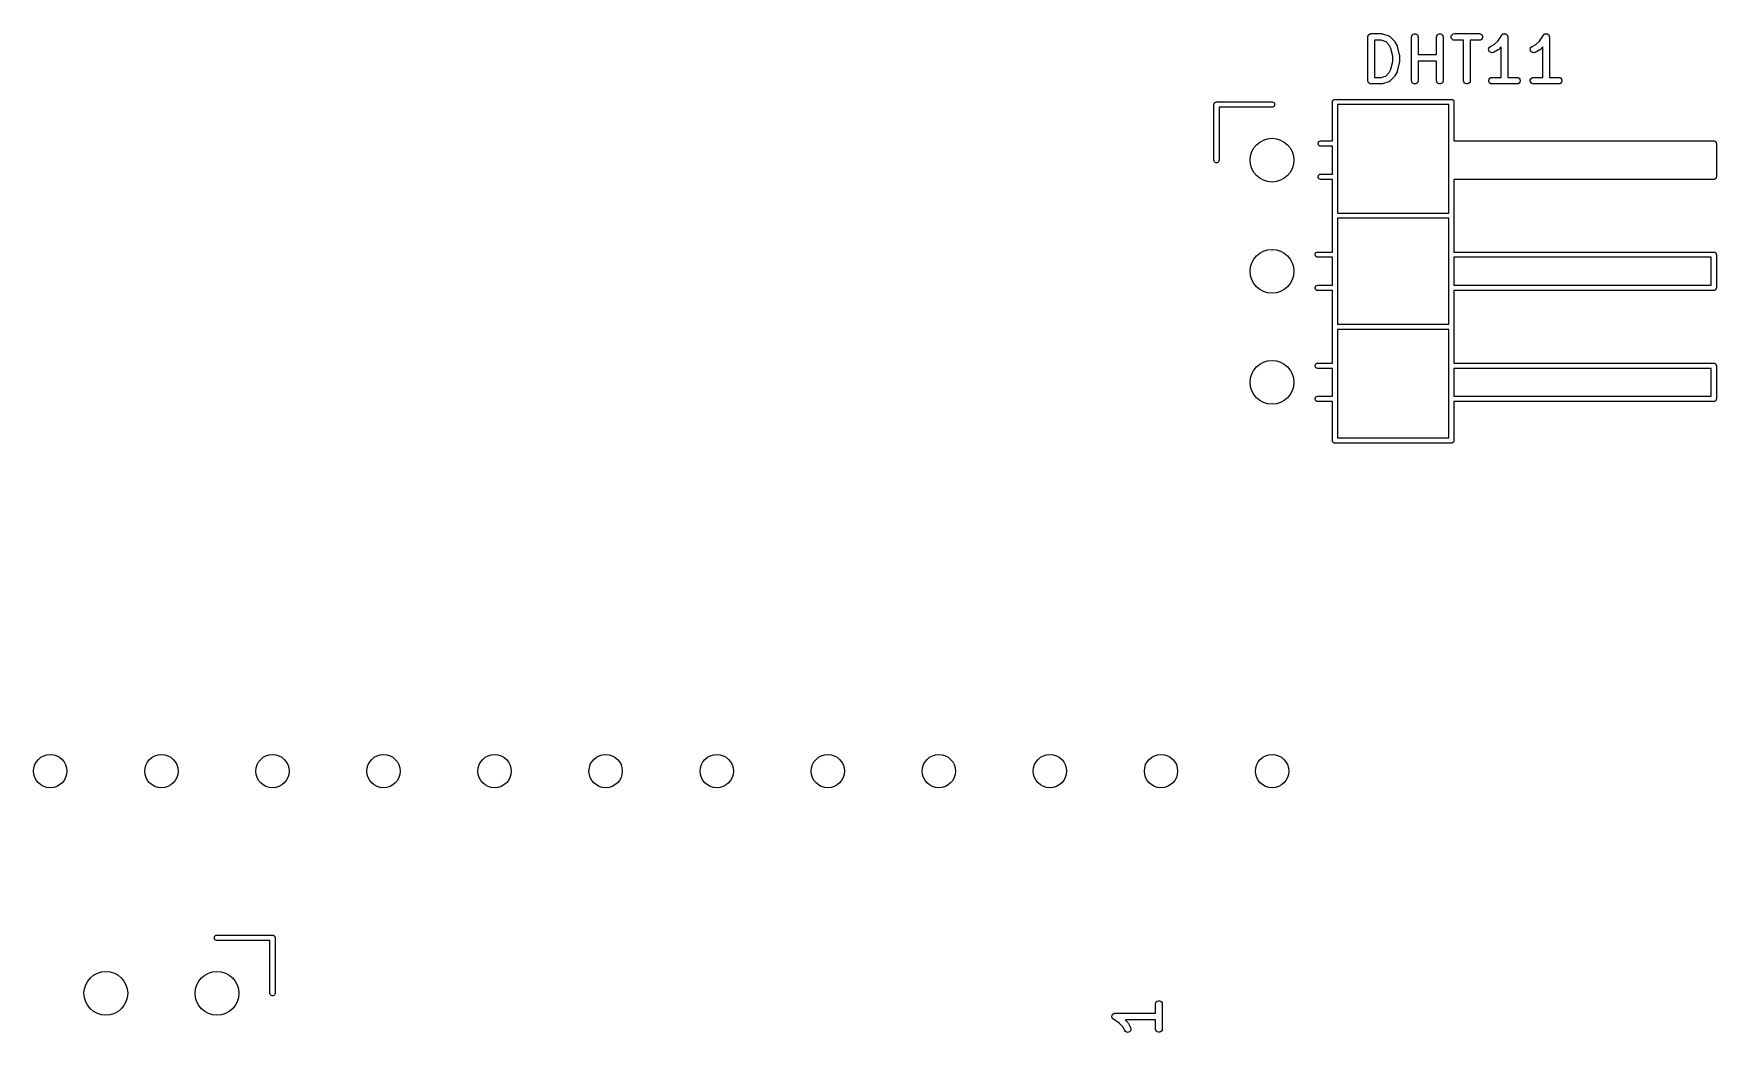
# Model space of a CAD drawing. Extents: x 110.5 to 190.5, y -94 to -42.8.
# Drawn here: x 152.02 to 190.5, y -65.66 to -42.83 of the extents above; entities that cross this region are included whole.
import ezdxf

# ---------------------------------------------------------------- set-up
doc = ezdxf.new("R2010")
doc.units = 0
doc.header["$MEASUREMENT"] = 0
doc.layers.add('BLACK', color=7, linetype='CONTINUOUS')

msp = doc.modelspace()

# ---------------------------------------------------------------- linework, layer by layer
at = {"layer": 'Black'}
for p, q in [((182.531, -42.9024), (182.532, -42.8959)), ((182.531, -43.9024), (182.531, -42.9024)), ((182.532, -42.8894), (182.534, -42.8832)), ((182.532, -42.8959), (182.532, -42.8894)), ((182.534, -42.8832), (182.535, -42.8767)), ((182.535, -42.8767), (182.539, -42.871)), ((182.539, -42.871), (182.541, -42.8649)), ((182.541, -42.8649), (182.545, -42.8599)), ((182.545, -42.8599), (182.548, -42.8542)), ((182.548, -42.8542), (182.554, -42.85)), ((182.554, -42.85), (182.558, -42.8449)), ((182.558, -42.8449), (182.563, -42.8416)), ((182.563, -42.8416), (182.568, -42.8374)), ((182.568, -42.8374), (182.575, -42.8352)), ((182.575, -42.8352), (182.58, -42.8319)), ((182.58, -42.8319), (182.587, -42.8308)), ((182.587, -42.8308), (182.593, -42.8285)), ((182.593, -42.8285), (182.599, -42.8285)), ((182.599, -42.8285), (182.606, -42.8274)), ((182.606, -42.8274), (182.844, -42.8274)), ((182.681, -42.9774), (182.681, -43.8274)), ((182.832, -42.9774), (182.681, -42.9774)), ((182.946, -43.0156), (182.832, -42.9774)), ((182.844, -42.8274), (182.856, -42.8295)), ((182.856, -42.8295), (182.868, -42.8312)), ((182.868, -42.8312), (183.011, -42.8788)), ((183.021, -43.0897), (182.946, -43.0156)), ((183.011, -42.8788), (183.014, -42.8809)), ((183.014, -42.8809), (183.019, -42.882)), ((183.019, -42.882), (183.026, -42.8871)), ((183.059, -43.1667), (183.021, -43.0897)), ((183.026, -42.8871), (183.034, -42.8913)), ((183.034, -42.8913), (183.036, -42.8945)), ((183.036, -42.8945), (183.04, -42.897)), ((183.04, -42.897), (183.135, -42.9922)), ((183.135, -42.9922), (183.142, -43.002)), ((183.142, -43.002), (183.149, -43.0117)), ((183.149, -43.0117), (183.197, -43.1069)), ((183.531, -42.9024), (183.535, -42.8767)), ((183.531, -43.9024), (183.531, -42.9024)), ((183.535, -42.8767), (183.548, -42.8542)), ((183.548, -42.8542), (183.568, -42.8374)), ((183.568, -42.8374), (183.593, -42.8285)), ((183.593, -42.8285), (183.619, -42.8285)), ((183.619, -42.8285), (183.643, -42.8374)), ((183.643, -42.8374), (183.663, -42.8542)), ((183.663, -42.8542), (183.676, -42.8767)), ((183.676, -42.8767), (183.681, -42.9024)), ((183.681, -42.9024), (183.681, -43.3036)), ((184.102, -42.9024), (184.107, -42.8767)), ((184.102, -43.3036), (184.102, -42.9024)), ((184.107, -42.8767), (184.12, -42.8542)), ((184.12, -42.8542), (184.14, -42.8374)), ((184.14, -42.8374), (184.164, -42.8285)), ((184.164, -42.8285), (184.19, -42.8285)), ((184.19, -42.8285), (184.215, -42.8374)), ((184.215, -42.8374), (184.235, -42.8542)), ((184.235, -42.8542), (184.248, -42.8767)), ((184.248, -42.8767), (184.252, -42.9024)), ((184.252, -42.9024), (184.252, -43.9024)), ((184.437, -42.8894), (184.446, -42.8649)), ((184.437, -42.9154), (184.437, -42.8894)), ((184.446, -42.9399), (184.437, -42.9154)), ((184.446, -42.8649), (184.463, -42.8449)), ((184.463, -42.9598), (184.446, -42.9399)), ((184.463, -42.8449), (184.485, -42.8319)), ((184.485, -42.9729), (184.463, -42.9598)), ((184.485, -42.8319), (184.511, -42.8274)), ((184.511, -42.9774), (184.485, -42.9729)), ((184.511, -42.8274), (185.082, -42.8274)), ((184.721, -42.9774), (184.511, -42.9774)), ((184.721, -43.9024), (184.721, -42.9774)), ((185.082, -42.9774), (184.871, -42.9774)), ((184.871, -42.9774), (184.871, -43.9024)), ((185.082, -42.8274), (185.108, -42.8319)), ((185.108, -42.9729), (185.082, -42.9774)), ((185.108, -42.8319), (185.13, -42.8449)), ((185.13, -42.9598), (185.108, -42.9729)), ((185.13, -42.8449), (185.147, -42.8649)), ((185.147, -42.9399), (185.13, -42.9598)), ((185.147, -42.8649), (185.156, -42.8894)), ((185.156, -42.9154), (185.147, -42.9399)), ((185.156, -42.8894), (185.156, -42.9154)), ((185.334, -43.121), (185.419, -43.0788)), ((185.419, -43.0788), (185.5, -42.9975)), ((185.5, -42.9975), (185.591, -42.8608)), ((185.591, -42.8608), (185.594, -42.8578)), ((185.594, -42.8578), (185.596, -42.8542)), ((185.596, -42.8542), (185.603, -42.8484)), ((185.603, -42.8484), (185.609, -42.8419)), ((185.609, -42.8419), (185.613, -42.8401)), ((185.613, -42.8401), (185.616, -42.8374)), ((185.616, -42.8374), (185.624, -42.8344)), ((185.624, -42.8344), (185.633, -42.8304)), ((185.633, -42.8304), (185.637, -42.8299)), ((185.637, -42.8299), (185.641, -42.8285)), ((185.641, -42.8285), (185.649, -42.8285)), ((185.649, -42.8285), (185.658, -42.8275)), ((185.658, -42.8275), (185.662, -42.8285)), ((185.662, -42.8285), (185.667, -42.8285)), ((185.667, -42.8285), (185.675, -42.8316)), ((185.675, -42.8316), (185.684, -42.8337)), ((185.684, -42.8337), (185.687, -42.836)), ((185.687, -42.836), (185.691, -42.8374)), ((185.691, -42.8374), (185.698, -42.8432)), ((185.698, -42.8432), (185.705, -42.8481)), ((185.705, -42.8481), (185.708, -42.8515)), ((185.708, -42.8515), (185.711, -42.8542)), ((185.711, -42.8542), (185.715, -42.8619)), ((185.715, -42.8619), (185.721, -42.8691)), ((185.721, -42.8691), (185.722, -42.8731)), ((185.722, -42.8731), (185.724, -42.8767)), ((185.724, -42.8767), (185.726, -42.8855)), ((185.726, -42.8855), (185.728, -42.8941)), ((185.728, -42.8941), (185.728, -42.8983)), ((185.728, -42.8983), (185.729, -42.9024)), ((185.729, -42.9024), (185.729, -43.8274)), ((186.287, -43.121), (186.371, -43.0788)), ((186.371, -43.0788), (186.452, -42.9975)), ((186.452, -42.9975), (186.544, -42.8608)), ((186.544, -42.8608), (186.546, -42.8578)), ((186.546, -42.8578), (186.548, -42.8542)), ((186.548, -42.8542), (186.555, -42.8484)), ((186.555, -42.8484), (186.562, -42.8419)), ((186.562, -42.8419), (186.565, -42.8401)), ((186.565, -42.8401), (186.568, -42.8374)), ((186.568, -42.8374), (186.577, -42.8344)), ((186.577, -42.8344), (186.585, -42.8304)), ((186.585, -42.8304), (186.589, -42.8299)), ((186.589, -42.8299), (186.593, -42.8285)), ((186.593, -42.8285), (186.602, -42.8285)), ((186.602, -42.8285), (186.611, -42.8275)), ((186.611, -42.8275), (186.615, -42.8285)), ((186.615, -42.8285), (186.619, -42.8285)), ((186.619, -42.8285), (186.627, -42.8316)), ((186.627, -42.8316), (186.636, -42.8337)), ((186.636, -42.8337), (186.64, -42.836)), ((186.64, -42.836), (186.643, -42.8374)), ((186.643, -42.8374), (186.65, -42.8432)), ((186.65, -42.8432), (186.658, -42.8481)), ((186.658, -42.8481), (186.66, -42.8515)), ((186.66, -42.8515), (186.663, -42.8542)), ((186.663, -42.8542), (186.668, -42.8619)), ((186.668, -42.8619), (186.673, -42.8691)), ((186.673, -42.8691), (186.674, -42.8731)), ((186.674, -42.8731), (186.676, -42.8767)), ((186.676, -42.8767), (186.678, -42.8855)), ((186.678, -42.8855), (186.68, -42.8941)), ((186.68, -42.8941), (186.68, -42.8983)), ((186.68, -42.8983), (186.681, -42.9024)), ((186.681, -42.9024), (186.681, -43.8274)), ((183.102, -43.3402), (183.059, -43.1667)), ((183.059, -43.6381), (183.102, -43.4646)), ((183.102, -43.4646), (183.102, -43.3402)), ((183.197, -43.1069), (183.199, -43.1148)), ((183.199, -43.1148), (183.203, -43.1223)), ((183.203, -43.1223), (183.25, -43.3128)), ((183.25, -43.3128), (183.251, -43.3219)), ((183.251, -43.4828), (183.25, -43.492)), ((183.251, -43.3219), (183.252, -43.331)), ((183.252, -43.4738), (183.251, -43.4828)), ((183.252, -43.331), (183.252, -43.4738)), ((183.681, -43.3036), (184.102, -43.3036)), ((184.102, -43.4536), (183.681, -43.4536)), ((183.681, -43.4536), (183.681, -43.9024)), ((184.102, -43.9024), (184.102, -43.4536)), ((185.293, -43.1836), (185.299, -43.1583)), ((185.296, -43.2095), (185.293, -43.1836)), ((185.308, -43.2328), (185.296, -43.2095)), ((185.299, -43.1583), (185.313, -43.1365)), ((185.327, -43.2507), (185.308, -43.2328)), ((185.313, -43.1365), (185.334, -43.121)), ((185.35, -43.261), (185.327, -43.2507)), ((185.376, -43.2626), (185.35, -43.261)), ((185.401, -43.2552), (185.376, -43.2626)), ((185.497, -43.2076), (185.401, -43.2552)), ((185.506, -43.2004), (185.497, -43.2076)), ((185.516, -43.1935), (185.506, -43.2004)), ((185.579, -43.1311), (185.516, -43.1935)), ((185.579, -43.8274), (185.579, -43.1311)), ((186.245, -43.1836), (186.251, -43.1583)), ((186.248, -43.2095), (186.245, -43.1836)), ((186.26, -43.2328), (186.248, -43.2095)), ((186.251, -43.1583), (186.266, -43.1365)), ((186.279, -43.2507), (186.26, -43.2328)), ((186.266, -43.1365), (186.287, -43.121)), ((186.303, -43.261), (186.279, -43.2507)), ((186.329, -43.2626), (186.303, -43.261)), ((186.354, -43.2552), (186.329, -43.2626)), ((186.449, -43.2076), (186.354, -43.2552)), ((186.459, -43.2004), (186.449, -43.2076)), ((186.469, -43.1935), (186.459, -43.2004)), ((186.531, -43.1311), (186.469, -43.1935)), ((186.531, -43.8274), (186.531, -43.1311)), ((182.681, -43.8274), (182.832, -43.8274)), ((182.832, -43.8274), (182.946, -43.7892)), ((182.946, -43.7892), (183.021, -43.7151)), ((183.021, -43.7151), (183.059, -43.6381)), ((183.135, -43.8126), (183.04, -43.9078)), ((183.142, -43.8027), (183.135, -43.8126)), ((183.149, -43.7931), (183.142, -43.8027)), ((183.197, -43.6978), (183.149, -43.7931)), ((183.199, -43.69), (183.197, -43.6978)), ((183.203, -43.6825), (183.199, -43.69)), ((183.25, -43.492), (183.203, -43.6825)), ((185.294, -43.8894), (185.303, -43.8649)), ((185.303, -43.8649), (185.32, -43.8449)), ((185.32, -43.8449), (185.342, -43.8319)), ((185.342, -43.8319), (185.368, -43.8274)), ((185.368, -43.8274), (185.579, -43.8274)), ((185.729, -43.8274), (185.939, -43.8274)), ((185.939, -43.8274), (185.965, -43.8319)), ((185.965, -43.8319), (185.987, -43.8449)), ((185.987, -43.8449), (186.004, -43.8649)), ((186.004, -43.8649), (186.013, -43.8894)), ((186.246, -43.8894), (186.255, -43.8649)), ((186.255, -43.8649), (186.272, -43.8449)), ((186.272, -43.8449), (186.295, -43.8319)), ((186.295, -43.8319), (186.32, -43.8274)), ((186.32, -43.8274), (186.531, -43.8274)), ((186.681, -43.8274), (186.892, -43.8274)), ((186.892, -43.8274), (186.917, -43.8319)), ((186.917, -43.8319), (186.94, -43.8449)), ((186.94, -43.8449), (186.957, -43.8649)), ((186.957, -43.8649), (186.966, -43.8894)), ((182.532, -43.9088), (182.531, -43.9024)), ((182.532, -43.9154), (182.532, -43.9088)), ((182.534, -43.9216), (182.532, -43.9154)), ((182.535, -43.928), (182.534, -43.9216)), ((182.539, -43.9337), (182.535, -43.928)), ((182.541, -43.9399), (182.539, -43.9337)), ((182.545, -43.9449), (182.541, -43.9399)), ((182.548, -43.9506), (182.545, -43.9449)), ((182.554, -43.9548), (182.548, -43.9506)), ((182.558, -43.9598), (182.554, -43.9548)), ((182.563, -43.9631), (182.558, -43.9598)), ((182.568, -43.9673), (182.563, -43.9631)), ((182.575, -43.9696), (182.568, -43.9673)), ((182.58, -43.9729), (182.575, -43.9696)), ((182.587, -43.974), (182.58, -43.9729)), ((182.593, -43.9762), (182.587, -43.974)), ((182.599, -43.9762), (182.593, -43.9762)), ((182.606, -43.9774), (182.599, -43.9762)), ((182.844, -43.9774), (182.606, -43.9774)), ((182.856, -43.9753), (182.844, -43.9774)), ((182.868, -43.9735), (182.856, -43.9753)), ((183.011, -43.9259), (182.868, -43.9735)), ((183.014, -43.9239), (183.011, -43.9259)), ((183.019, -43.9227), (183.014, -43.9239)), ((183.026, -43.9177), (183.019, -43.9227)), ((183.034, -43.9135), (183.026, -43.9177)), ((183.036, -43.9103), (183.034, -43.9135)), ((183.04, -43.9078), (183.036, -43.9103)), ((183.535, -43.928), (183.531, -43.9024)), ((183.548, -43.9506), (183.535, -43.928)), ((183.568, -43.9673), (183.548, -43.9506)), ((183.593, -43.9762), (183.568, -43.9673)), ((183.619, -43.9762), (183.593, -43.9762)), ((183.643, -43.9673), (183.619, -43.9762)), ((183.663, -43.9506), (183.643, -43.9673)), ((183.676, -43.928), (183.663, -43.9506)), ((183.681, -43.9024), (183.676, -43.928)), ((184.107, -43.928), (184.102, -43.9024)), ((184.12, -43.9506), (184.107, -43.928)), ((184.14, -43.9673), (184.12, -43.9506)), ((184.164, -43.9762), (184.14, -43.9673)), ((184.19, -43.9762), (184.164, -43.9762)), ((184.215, -43.9673), (184.19, -43.9762)), ((184.235, -43.9506), (184.215, -43.9673)), ((184.248, -43.928), (184.235, -43.9506)), ((184.252, -43.9024), (184.248, -43.928)), ((184.726, -43.928), (184.721, -43.9024)), ((184.739, -43.9506), (184.726, -43.928)), ((184.759, -43.9673), (184.739, -43.9506)), ((184.783, -43.9762), (184.759, -43.9673)), ((184.809, -43.9762), (184.783, -43.9762)), ((184.834, -43.9673), (184.809, -43.9762)), ((184.854, -43.9506), (184.834, -43.9673)), ((184.867, -43.928), (184.854, -43.9506)), ((184.871, -43.9024), (184.867, -43.928)), ((185.294, -43.9154), (185.294, -43.8894)), ((185.303, -43.9399), (185.294, -43.9154)), ((185.32, -43.9598), (185.303, -43.9399)), ((185.342, -43.9729), (185.32, -43.9598)), ((185.368, -43.9774), (185.342, -43.9729)), ((185.939, -43.9774), (185.368, -43.9774)), ((185.965, -43.9729), (185.939, -43.9774)), ((185.987, -43.9598), (185.965, -43.9729)), ((186.004, -43.9399), (185.987, -43.9598)), ((186.013, -43.9154), (186.004, -43.9399)), ((186.013, -43.8894), (186.013, -43.9154)), ((186.246, -43.9154), (186.246, -43.8894)), ((186.255, -43.9399), (186.246, -43.9154)), ((186.272, -43.9598), (186.255, -43.9399)), ((186.295, -43.9729), (186.272, -43.9598)), ((186.32, -43.9774), (186.295, -43.9729)), ((186.892, -43.9774), (186.32, -43.9774)), ((186.917, -43.9729), (186.892, -43.9774)), ((186.94, -43.9598), (186.917, -43.9729)), ((186.957, -43.9399), (186.94, -43.9598)), ((186.966, -43.9154), (186.957, -43.9399)), ((186.966, -43.8894), (186.966, -43.9154)), ((179.01, -44.45), (179.011, -44.4448)), ((179.01, -45.72), (179.01, -44.45)), ((179.011, -44.4396), (179.013, -44.4347)), ((179.011, -44.4448), (179.011, -44.4396)), ((179.013, -44.4347), (179.014, -44.4295)), ((179.014, -44.4295), (179.016, -44.4249)), ((179.016, -44.4249), (179.018, -44.42)), ((179.018, -44.42), (179.021, -44.416)), ((179.021, -44.416), (179.024, -44.4114)), ((179.024, -44.4114), (179.028, -44.4081)), ((179.028, -44.4081), (179.031, -44.404)), ((179.031, -44.404), (179.036, -44.4014)), ((179.036, -44.4014), (179.04, -44.398)), ((179.04, -44.398), (179.045, -44.3962)), ((179.045, -44.3962), (179.049, -44.3936)), ((179.049, -44.3936), (179.055, -44.3927)), ((179.055, -44.3927), (179.06, -44.3909)), ((179.06, -44.3909), (179.065, -44.3909)), ((179.065, -44.3909), (179.07, -44.39)), ((179.07, -44.39), (180.34, -44.39)), ((180.34, -44.51), (179.13, -44.51)), ((179.13, -44.51), (179.13, -45.72)), ((180.34, -44.39), (180.361, -44.3936)), ((180.361, -44.5064), (180.34, -44.51)), ((180.361, -44.3936), (180.379, -44.404)), ((180.379, -44.496), (180.361, -44.5064)), ((180.379, -44.404), (180.392, -44.42)), ((180.392, -44.48), (180.379, -44.496)), ((180.392, -44.42), (180.399, -44.4396)), ((180.399, -44.4604), (180.392, -44.48)), ((180.399, -44.4396), (180.399, -44.4604)), ((181.72, -44.39), (181.721, -44.3848)), ((181.72, -45.28), (181.72, -44.39)), ((181.721, -44.3796), (181.723, -44.3747)), ((181.721, -44.3848), (181.721, -44.3796)), ((181.723, -44.3747), (181.724, -44.3695)), ((181.724, -44.3695), (181.726, -44.3649)), ((181.726, -44.3649), (181.728, -44.36)), ((181.728, -44.36), (181.731, -44.356)), ((181.731, -44.356), (181.734, -44.3514)), ((181.734, -44.3514), (181.738, -44.3481)), ((181.738, -44.3481), (181.741, -44.344)), ((181.741, -44.344), (181.746, -44.3414)), ((181.746, -44.3414), (181.75, -44.338)), ((181.75, -44.338), (181.755, -44.3362)), ((181.755, -44.3362), (181.759, -44.3336)), ((181.759, -44.3336), (181.765, -44.3327)), ((181.765, -44.3327), (181.77, -44.3309)), ((181.77, -44.3309), (181.775, -44.3309)), ((181.775, -44.3309), (181.78, -44.33)), ((181.78, -44.33), (184.44, -44.33)), ((181.84, -44.45), (181.84, -46.93)), ((184.38, -44.45), (181.84, -44.45)), ((184.38, -46.93), (184.38, -44.45)), ((184.44, -44.33), (184.445, -44.3309)), ((184.445, -44.3309), (184.45, -44.3309)), ((184.45, -44.3309), (184.455, -44.3327)), ((184.455, -44.3327), (184.461, -44.3336)), ((184.461, -44.3336), (184.465, -44.3362)), ((184.465, -44.3362), (184.47, -44.338)), ((184.47, -44.338), (184.474, -44.3414)), ((184.474, -44.3414), (184.479, -44.344)), ((184.479, -44.344), (184.482, -44.3481)), ((184.482, -44.3481), (184.486, -44.3514)), ((184.486, -44.3514), (184.489, -44.356)), ((184.489, -44.356), (184.492, -44.36)), ((184.492, -44.36), (184.494, -44.3649)), ((184.494, -44.3649), (184.496, -44.3695)), ((184.496, -44.3695), (184.497, -44.3747)), ((184.497, -44.3747), (184.499, -44.3796)), ((184.499, -44.3796), (184.499, -44.3848)), ((184.499, -44.3848), (184.5, -44.39)), ((184.5, -44.39), (184.5, -45.28)), ((181.391, -45.3296), (181.398, -45.31)), ((181.391, -45.3504), (181.391, -45.3296)), ((181.398, -45.37), (181.391, -45.3504)), ((181.398, -45.31), (181.411, -45.294)), ((181.411, -45.386), (181.398, -45.37)), ((181.411, -45.294), (181.429, -45.2836)), ((181.429, -45.3964), (181.411, -45.386)), ((181.429, -45.2836), (181.45, -45.28)), ((181.45, -45.4), (181.429, -45.3964)), ((181.45, -45.28), (181.72, -45.28)), ((181.72, -45.4), (181.45, -45.4)), ((181.72, -46.04), (181.72, -45.4)), ((184.5, -45.28), (190.44, -45.28)), ((190.44, -45.28), (190.445, -45.2809)), ((190.445, -45.2809), (190.45, -45.2809)), ((190.45, -45.2809), (190.455, -45.2827)), ((190.455, -45.2827), (190.461, -45.2836)), ((190.461, -45.2836), (190.465, -45.2862)), ((190.465, -45.2862), (190.47, -45.288)), ((190.47, -45.288), (190.474, -45.2914)), ((190.474, -45.2914), (190.479, -45.294)), ((190.479, -45.294), (190.482, -45.2981)), ((190.482, -45.2981), (190.486, -45.3014)), ((190.486, -45.3014), (190.489, -45.306)), ((190.489, -45.306), (190.492, -45.31)), ((190.492, -45.31), (190.494, -45.3149)), ((190.494, -45.3149), (190.496, -45.3195)), ((190.496, -45.3195), (190.497, -45.3247)), ((190.497, -45.3247), (190.499, -45.3296)), ((190.499, -45.3296), (190.499, -45.3348)), ((190.499, -45.3348), (190.5, -45.34)), ((190.5, -45.34), (190.5, -46.1)), ((179.014, -45.7405), (179.01, -45.72)), ((179.024, -45.7586), (179.014, -45.7405)), ((179.04, -45.772), (179.024, -45.7586)), ((179.06, -45.7791), (179.04, -45.772)), ((179.08, -45.7791), (179.06, -45.7791)), ((179.1, -45.772), (179.08, -45.7791)), ((179.116, -45.7586), (179.1, -45.772)), ((179.126, -45.7405), (179.116, -45.7586)), ((179.13, -45.72), (179.126, -45.7405)), ((181.391, -46.0896), (181.398, -46.07)), ((181.391, -46.1104), (181.391, -46.0896)), ((181.398, -46.13), (181.391, -46.1104)), ((181.398, -46.07), (181.411, -46.054)), ((181.411, -46.146), (181.398, -46.13)), ((181.411, -46.054), (181.429, -46.0436)), ((181.429, -46.1564), (181.411, -46.146)), ((181.429, -46.0436), (181.45, -46.04)), ((181.45, -46.16), (181.429, -46.1564)), ((181.45, -46.04), (181.72, -46.04)), ((181.72, -46.16), (181.45, -46.16)), ((181.72, -47.82), (181.72, -46.16)), ((190.44, -46.16), (184.5, -46.16)), ((184.5, -46.16), (184.5, -47.82)), ((190.445, -46.1591), (190.44, -46.16)), ((190.45, -46.1591), (190.445, -46.1591)), ((190.455, -46.1573), (190.45, -46.1591)), ((190.461, -46.1564), (190.455, -46.1573)), ((190.465, -46.1538), (190.461, -46.1564)), ((190.47, -46.152), (190.465, -46.1538)), ((190.474, -46.1486), (190.47, -46.152)), ((190.479, -46.146), (190.474, -46.1486)), ((190.482, -46.1419), (190.479, -46.146)), ((190.486, -46.1386), (190.482, -46.1419)), ((190.489, -46.134), (190.486, -46.1386)), ((190.492, -46.13), (190.489, -46.134)), ((190.494, -46.1251), (190.492, -46.13)), ((190.496, -46.1205), (190.494, -46.1251)), ((190.497, -46.1153), (190.496, -46.1205)), ((190.499, -46.1104), (190.497, -46.1153)), ((190.5, -46.1), (190.499, -46.1052)), ((190.499, -46.1052), (190.499, -46.1104)), ((181.84, -46.93), (184.38, -46.93)), ((181.84, -47.05), (181.84, -49.47)), ((184.38, -47.05), (181.84, -47.05)), ((184.38, -49.47), (184.38, -47.05)), ((181.324, -47.8696), (181.331, -47.85)), ((181.324, -47.8904), (181.324, -47.8696)), ((181.331, -47.91), (181.324, -47.8904)), ((181.331, -47.85), (181.344, -47.834)), ((181.344, -47.926), (181.331, -47.91)), ((181.344, -47.834), (181.362, -47.8236)), ((181.362, -47.9364), (181.344, -47.926)), ((181.362, -47.8236), (181.383, -47.82)), ((181.383, -47.94), (181.362, -47.9364)), ((181.383, -47.82), (181.72, -47.82)), ((181.72, -47.94), (181.383, -47.94)), ((181.72, -48.58), (181.72, -47.94)), ((184.5, -47.82), (190.44, -47.82)), ((184.5, -47.94), (184.5, -48.58)), ((190.38, -47.94), (184.5, -47.94)), ((190.38, -48.58), (190.38, -47.94)), ((190.44, -47.82), (190.445, -47.8209)), ((190.445, -47.8209), (190.45, -47.8209)), ((190.45, -47.8209), (190.455, -47.8227)), ((190.455, -47.8227), (190.461, -47.8236)), ((190.461, -47.8236), (190.465, -47.8262)), ((190.465, -47.8262), (190.47, -47.828)), ((190.47, -47.828), (190.474, -47.8314)), ((190.474, -47.8314), (190.479, -47.834)), ((190.479, -47.834), (190.482, -47.8381)), ((190.482, -47.8381), (190.486, -47.8414)), ((190.486, -47.8414), (190.489, -47.846)), ((190.489, -47.846), (190.492, -47.85)), ((190.492, -47.85), (190.494, -47.8549)), ((190.494, -47.8549), (190.496, -47.8595)), ((190.496, -47.8595), (190.497, -47.8647)), ((190.497, -47.8647), (190.499, -47.8696)), ((190.499, -47.8696), (190.499, -47.8748)), ((190.499, -47.8748), (190.5, -47.88)), ((190.5, -47.88), (190.5, -48.64)), ((181.324, -48.6296), (181.331, -48.61)), ((181.324, -48.6504), (181.324, -48.6296)), ((181.331, -48.67), (181.324, -48.6504)), ((181.331, -48.61), (181.344, -48.594)), ((181.344, -48.686), (181.331, -48.67)), ((181.344, -48.594), (181.362, -48.5836)), ((181.362, -48.6964), (181.344, -48.686)), ((181.362, -48.5836), (181.383, -48.58)), ((181.383, -48.7), (181.362, -48.6964)), ((181.383, -48.58), (181.72, -48.58)), ((181.72, -48.7), (181.383, -48.7)), ((181.72, -50.36), (181.72, -48.7)), ((184.5, -48.58), (190.38, -48.58)), ((190.44, -48.7), (184.5, -48.7)), ((184.5, -48.7), (184.5, -50.36)), ((190.445, -48.6991), (190.44, -48.7)), ((190.45, -48.6991), (190.445, -48.6991)), ((190.455, -48.6973), (190.45, -48.6991)), ((190.461, -48.6964), (190.455, -48.6973)), ((190.465, -48.6938), (190.461, -48.6964)), ((190.47, -48.692), (190.465, -48.6938)), ((190.474, -48.6886), (190.47, -48.692)), ((190.479, -48.686), (190.474, -48.6886)), ((190.482, -48.6819), (190.479, -48.686)), ((190.486, -48.6786), (190.482, -48.6819)), ((190.489, -48.674), (190.486, -48.6786)), ((190.492, -48.67), (190.489, -48.674)), ((190.494, -48.6651), (190.492, -48.67)), ((190.496, -48.6605), (190.494, -48.6651)), ((190.497, -48.6553), (190.496, -48.6605)), ((190.499, -48.6504), (190.497, -48.6553)), ((190.5, -48.64), (190.499, -48.6452)), ((190.499, -48.6452), (190.499, -48.6504)), ((181.84, -49.47), (184.38, -49.47)), ((181.84, -49.59), (181.84, -52.07)), ((184.38, -49.59), (181.84, -49.59)), ((184.38, -52.07), (184.38, -49.59)), ((181.324, -50.4096), (181.331, -50.39)), ((181.324, -50.4304), (181.324, -50.4096)), ((181.331, -50.39), (181.344, -50.374)), ((181.344, -50.374), (181.362, -50.3636)), ((181.362, -50.3636), (181.383, -50.36)), ((181.383, -50.36), (181.72, -50.36)), ((184.5, -50.36), (190.44, -50.36)), ((190.44, -50.36), (190.445, -50.3609)), ((190.445, -50.3609), (190.45, -50.3609)), ((190.45, -50.3609), (190.455, -50.3627)), ((190.455, -50.3627), (190.461, -50.3636)), ((190.461, -50.3636), (190.465, -50.3662)), ((190.465, -50.3662), (190.47, -50.368)), ((190.47, -50.368), (190.474, -50.3714)), ((190.474, -50.3714), (190.479, -50.374)), ((190.479, -50.374), (190.482, -50.3781)), ((190.482, -50.3781), (190.486, -50.3814)), ((190.486, -50.3814), (190.489, -50.386)), ((190.489, -50.386), (190.492, -50.39)), ((190.492, -50.39), (190.494, -50.3949)), ((190.494, -50.3949), (190.496, -50.3995)), ((190.496, -50.3995), (190.497, -50.4047)), ((190.497, -50.4047), (190.499, -50.4096)), ((190.499, -50.4096), (190.499, -50.4148)), ((181.331, -50.45), (181.324, -50.4304)), ((181.344, -50.466), (181.331, -50.45)), ((181.362, -50.4764), (181.344, -50.466)), ((181.383, -50.48), (181.362, -50.4764)), ((181.72, -50.48), (181.383, -50.48)), ((181.72, -51.12), (181.72, -50.48)), ((184.5, -50.48), (184.5, -51.12)), ((190.38, -50.48), (184.5, -50.48)), ((190.38, -51.12), (190.38, -50.48)), ((190.499, -50.4148), (190.5, -50.42)), ((190.5, -50.42), (190.5, -51.18)), ((181.324, -51.1696), (181.331, -51.15)), ((181.324, -51.1904), (181.324, -51.1696)), ((181.331, -51.15), (181.344, -51.134)), ((181.344, -51.134), (181.362, -51.1236)), ((181.362, -51.1236), (181.383, -51.12)), ((181.383, -51.12), (181.72, -51.12)), ((184.5, -51.12), (190.38, -51.12)), ((181.331, -51.21), (181.324, -51.1904)), ((181.344, -51.226), (181.331, -51.21)), ((181.362, -51.2364), (181.344, -51.226)), ((181.383, -51.24), (181.362, -51.2364)), ((181.72, -51.24), (181.383, -51.24)), ((181.72, -52.13), (181.72, -51.24)), ((190.44, -51.24), (184.5, -51.24)), ((184.5, -51.24), (184.5, -52.13)), ((190.445, -51.2391), (190.44, -51.24)), ((190.45, -51.2391), (190.445, -51.2391)), ((190.455, -51.2373), (190.45, -51.2391)), ((190.461, -51.2364), (190.455, -51.2373)), ((190.465, -51.2338), (190.461, -51.2364)), ((190.47, -51.232), (190.465, -51.2338)), ((190.474, -51.2286), (190.47, -51.232)), ((190.479, -51.226), (190.474, -51.2286)), ((190.482, -51.2219), (190.479, -51.226)), ((190.486, -51.2186), (190.482, -51.2219)), ((190.489, -51.214), (190.486, -51.2186)), ((190.492, -51.21), (190.489, -51.214)), ((190.494, -51.2051), (190.492, -51.21)), ((190.496, -51.2005), (190.494, -51.2051)), ((190.497, -51.1953), (190.496, -51.2005)), ((190.499, -51.1904), (190.497, -51.1953)), ((190.5, -51.18), (190.499, -51.1852)), ((190.499, -51.1852), (190.499, -51.1904)), ((181.721, -52.1352), (181.72, -52.13)), ((181.721, -52.1404), (181.721, -52.1352)), ((181.723, -52.1453), (181.721, -52.1404)), ((181.724, -52.1505), (181.723, -52.1453)), ((181.726, -52.1551), (181.724, -52.1505)), ((181.728, -52.16), (181.726, -52.1551)), ((181.731, -52.164), (181.728, -52.16)), ((181.734, -52.1686), (181.731, -52.164)), ((181.738, -52.1719), (181.734, -52.1686)), ((181.741, -52.176), (181.738, -52.1719)), ((181.746, -52.1786), (181.741, -52.176)), ((181.75, -52.182), (181.746, -52.1786)), ((181.755, -52.1838), (181.75, -52.182)), ((181.759, -52.1864), (181.755, -52.1838)), ((181.765, -52.1873), (181.759, -52.1864)), ((181.77, -52.1891), (181.765, -52.1873)), ((181.775, -52.1891), (181.77, -52.1891)), ((181.78, -52.19), (181.775, -52.1891)), ((184.44, -52.19), (181.78, -52.19)), ((181.84, -52.07), (184.38, -52.07)), ((184.445, -52.1891), (184.44, -52.19)), ((184.45, -52.1891), (184.445, -52.1891)), ((184.455, -52.1873), (184.45, -52.1891)), ((184.461, -52.1864), (184.455, -52.1873)), ((184.465, -52.1838), (184.461, -52.1864)), ((184.47, -52.182), (184.465, -52.1838)), ((184.474, -52.1786), (184.47, -52.182)), ((184.479, -52.176), (184.474, -52.1786)), ((184.482, -52.1719), (184.479, -52.176)), ((184.486, -52.1686), (184.482, -52.1719)), ((184.489, -52.164), (184.486, -52.1686)), ((184.492, -52.16), (184.489, -52.164)), ((184.494, -52.1551), (184.492, -52.16)), ((184.496, -52.1505), (184.494, -52.1551)), ((184.497, -52.1453), (184.496, -52.1505)), ((184.499, -52.1404), (184.497, -52.1453)), ((184.5, -52.13), (184.499, -52.1352)), ((184.499, -52.1352), (184.499, -52.1404)), ((156.151, -63.4896), (156.158, -63.47)), ((156.151, -63.5104), (156.151, -63.4896)), ((156.158, -63.47), (156.171, -63.454)), ((156.171, -63.454), (156.189, -63.4436)), ((156.189, -63.4436), (156.21, -63.44)), ((156.21, -63.44), (157.48, -63.44)), ((157.48, -63.44), (157.485, -63.4409)), ((157.485, -63.4409), (157.49, -63.4409)), ((157.49, -63.4409), (157.495, -63.4427)), ((157.495, -63.4427), (157.501, -63.4436)), ((157.501, -63.4436), (157.505, -63.4462)), ((157.505, -63.4462), (157.51, -63.448)), ((157.51, -63.448), (157.514, -63.4514)), ((157.514, -63.4514), (157.519, -63.454)), ((157.519, -63.454), (157.522, -63.4581)), ((157.522, -63.4581), (157.526, -63.4614)), ((157.526, -63.4614), (157.529, -63.466)), ((157.529, -63.466), (157.532, -63.47)), ((157.532, -63.47), (157.534, -63.4749)), ((157.534, -63.4749), (157.536, -63.4795)), ((157.536, -63.4795), (157.537, -63.4847)), ((157.537, -63.4847), (157.539, -63.4896)), ((157.539, -63.4896), (157.539, -63.4948)), ((156.158, -63.53), (156.151, -63.5104)), ((156.171, -63.546), (156.158, -63.53)), ((156.189, -63.5564), (156.171, -63.546)), ((156.21, -63.56), (156.189, -63.5564)), ((157.42, -63.56), (156.21, -63.56)), ((157.42, -64.77), (157.42, -63.56)), ((157.539, -63.4948), (157.54, -63.5)), ((157.54, -63.5), (157.54, -64.77)), ((157.424, -64.7905), (157.42, -64.77)), ((157.434, -64.8086), (157.424, -64.7905)), ((157.45, -64.822), (157.434, -64.8086)), ((157.47, -64.8291), (157.45, -64.822)), ((157.49, -64.8291), (157.47, -64.8291)), ((157.51, -64.822), (157.49, -64.8291)), ((157.526, -64.8086), (157.51, -64.822)), ((157.536, -64.7905), (157.526, -64.8086)), ((157.54, -64.77), (157.536, -64.7905)), ((177.677, -65.0162), (177.682, -64.9905)), ((177.677, -65.2269), (177.677, -65.0162)), ((177.682, -64.9905), (177.695, -64.968)), ((177.695, -64.968), (177.715, -64.9512)), ((177.715, -64.9512), (177.739, -64.9423)), ((177.739, -64.9423), (177.765, -64.9423)), ((177.765, -64.9423), (177.79, -64.9512)), ((177.79, -64.9512), (177.81, -64.968)), ((177.81, -64.968), (177.823, -64.9905)), ((177.823, -64.9905), (177.827, -65.0162)), ((177.827, -65.0162), (177.827, -65.5876)), ((176.678, -65.2971), (176.679, -65.293)), ((176.679, -65.306), (176.678, -65.2971)), ((176.679, -65.2889), (176.682, -65.2805)), ((176.679, -65.293), (176.679, -65.2889)), ((176.679, -65.3149), (176.679, -65.306)), ((176.68, -65.3188), (176.679, -65.3149)), ((176.68, -65.323), (176.68, -65.3188)), ((176.684, -65.331), (176.68, -65.323)), ((176.682, -65.2805), (176.684, -65.2718)), ((176.684, -65.2718), (176.686, -65.2683)), ((176.687, -65.3394), (176.684, -65.331)), ((176.686, -65.2683), (176.687, -65.2644)), ((176.687, -65.2644), (176.693, -65.2575)), ((176.69, -65.3426), (176.687, -65.3394)), ((176.692, -65.3463), (176.69, -65.3426)), ((176.698, -65.3525), (176.692, -65.3463)), ((176.693, -65.2575), (176.698, -65.2501)), ((176.698, -65.2501), (176.702, -65.2476)), ((176.704, -65.3594), (176.698, -65.3525)), ((176.702, -65.2476), (176.704, -65.2445)), ((176.704, -65.2445), (176.712, -65.24)), ((176.708, -65.3614), (176.704, -65.3594)), ((176.711, -65.3643), (176.708, -65.3614)), ((176.847, -65.4554), (176.711, -65.3643)), ((176.712, -65.24), (176.719, -65.2347)), ((176.719, -65.2347), (176.723, -65.2335)), ((176.723, -65.2335), (176.727, -65.2314)), ((176.727, -65.2314), (176.736, -65.2299)), ((176.736, -65.2299), (176.744, -65.2274)), ((176.744, -65.2274), (176.748, -65.2276)), ((176.748, -65.2276), (176.752, -65.2269)), ((176.752, -65.2269), (177.677, -65.2269)), ((177.677, -65.3769), (176.981, -65.3769)), ((176.981, -65.3769), (177.044, -65.4393)), ((177.677, -65.5876), (177.677, -65.3769)), ((176.929, -65.5368), (176.847, -65.4554)), ((176.971, -65.6212), (176.929, -65.5368)), ((176.987, -65.6421), (176.971, -65.6212)), ((177.008, -65.6564), (176.987, -65.6421)), ((177.034, -65.6625), (177.008, -65.6564)), ((177.059, -65.6595), (177.034, -65.6625)), ((177.044, -65.4393), (177.05, -65.4492)), ((177.05, -65.4492), (177.058, -65.4588)), ((177.058, -65.4588), (177.105, -65.5541)), ((177.083, -65.6479), (177.059, -65.6595)), ((177.101, -65.6289), (177.083, -65.6479)), ((177.111, -65.605), (177.101, -65.6289)), ((177.105, -65.5541), (177.113, -65.579)), ((177.113, -65.579), (177.111, -65.605)), ((177.682, -65.6133), (177.677, -65.5876)), ((177.695, -65.6358), (177.682, -65.6133)), ((177.715, -65.6526), (177.695, -65.6358)), ((177.739, -65.6615), (177.715, -65.6526)), ((177.765, -65.6615), (177.739, -65.6615)), ((177.79, -65.6526), (177.765, -65.6615)), ((177.81, -65.6358), (177.79, -65.6526)), ((177.823, -65.6133), (177.81, -65.6358)), ((177.827, -65.5876), (177.823, -65.6133))]:
    msp.add_line(p, q, dxfattribs=at)
for centre, radius in [((180.34, -45.72), 0.5), ((180.34, -48.26), 0.5), ((180.34, -50.8), 0.5), ((152.4, -59.69), 0.381), ((154.94, -59.69), 0.381), ((157.48, -59.69), 0.381), ((160.02, -59.69), 0.381), ((162.56, -59.69), 0.381), ((165.1, -59.69), 0.381), ((167.64, -59.69), 0.381), ((170.18, -59.69), 0.381), ((172.72, -59.69), 0.381), ((175.26, -59.69), 0.381), ((177.8, -59.69), 0.381), ((180.34, -59.69), 0.381), ((153.67, -64.77), 0.5), ((156.21, -64.77), 0.5)]:
    msp.add_circle(centre, radius, dxfattribs=at)

doc.saveas('drawing.dxf')
